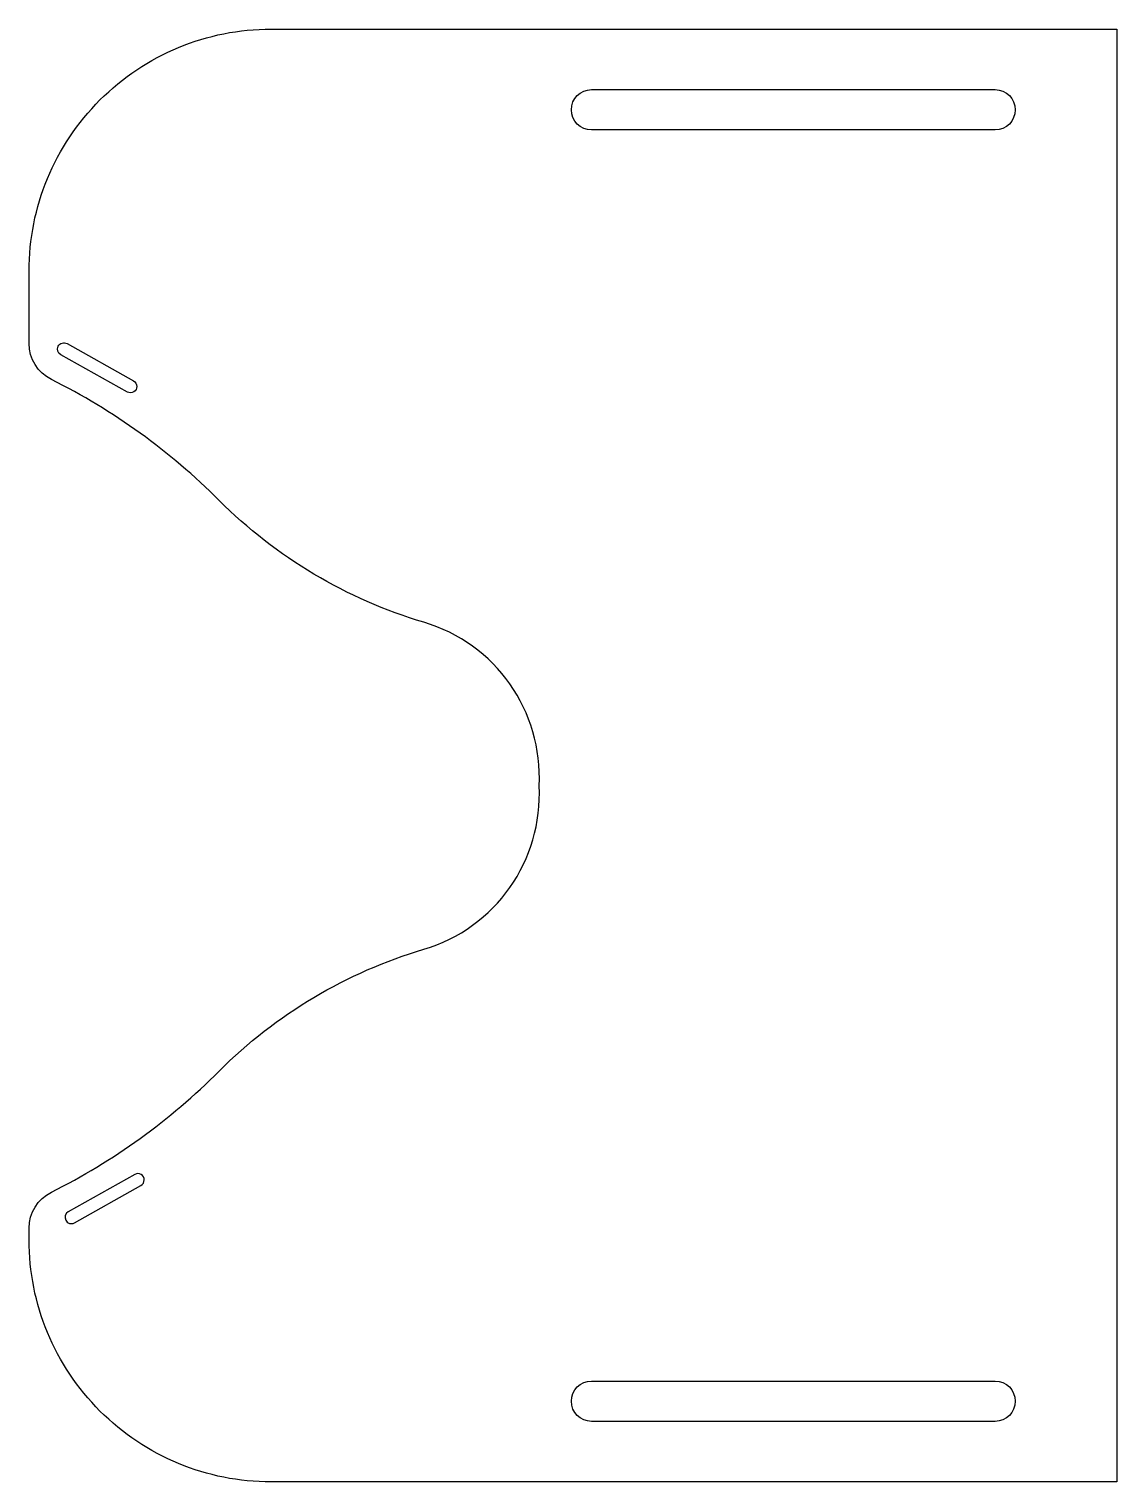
# Model space of a CAD drawing. Header units: inches. Extents: x -6.8 to 10.3, y -11.4 to 11.4.
import ezdxf

# ---------------------------------------------------------------- set-up
doc = ezdxf.new("R2010")
doc.units = ezdxf.units.IN
doc.header["$MEASUREMENT"] = 0

msp = doc.modelspace()

# ---------------------------------------------------------------- linework, layer by layer
for points in [[(-6.826, -7.62), (-6.826, -7.438, -0.284079), (-6.475, -6.87, 0.080611), (-3.835, -4.966, -0.124897), (-0.614, -3.049, 0.347198), (1.2, -0.476, 0.347198), (-0.614, 2.097, -0.124897), (-3.835, 4.014, 0.080611), (-6.475, 5.917, -0.284079), (-6.826, 6.485), (-6.826, 7.62, -0.414214), (-3.016, 11.43), (10.293, 11.43), (10.293, -11.43), (-3.016, -11.43, -0.414214)], [(8.375, 10.477, -1), (8.375, 9.842), (2.025, 9.842, -1), (2.025, 10.477)], [(8.375, -9.842, -1), (8.375, -10.477), (2.025, -10.477, -1), (2.025, -9.842)]]:
    msp.add_lwpolyline(points, format="xyb", close=True)
at = {"linetype": 'Continuous'}
for points in [[(-6.228, 6.48), (-5.181, 5.894, -0.271318), (-5.13, 5.806, -0.57317), (-5.279, 5.719), (-6.326, 6.306, -0.401078), (-6.366, 6.438, -0.427473)], [(-6.111, -7.353), (-5.065, -6.766, 0.271318), (-5.014, -6.679, 0.57317), (-5.162, -6.592), (-6.209, -7.178, 0.401078), (-6.25, -7.311, 0.427473)]]:
    msp.add_lwpolyline(points, format="xyb", close=True, dxfattribs=at)

doc.saveas('drawing.dxf')
